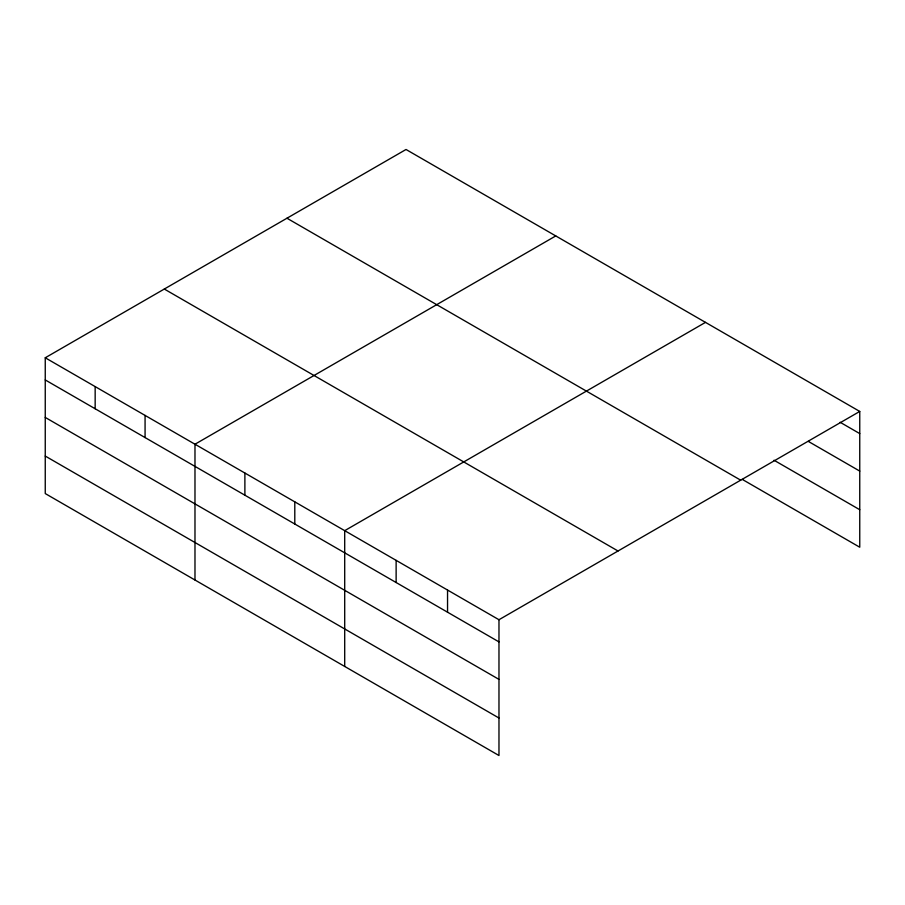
<?xml version="1.0" encoding="UTF-8"?>
<svg xmlns="http://www.w3.org/2000/svg" width="905" height="905" viewBox="0 0 905 905"><rect width="100%" height="100%" fill="white"/><g stroke="black" fill="none" stroke-linecap="round" stroke-linejoin="round"><path stroke-width="1.36" d="M498.972 679.384L498.972 619.733L45.25 357.78L45.25 493.564L498.972 755.517L498.972 679.384L45.25 417.431M742.213 479.356L859.75 547.22L859.75 411.436L406.028 149.483L45.25 357.78M555.76 235.934L194.982 444.231L194.982 580.003M705.481 322.372L344.703 530.669L344.703 666.453M498.972 619.733L859.75 411.436M840.157 422.284L859.75 433.597M808.323 441.402L859.75 471.098M774.047 460.249L859.75 509.719M286.976 218.229L740.697 480.182M164.303 289.046L618.025 550.998M45.25 379.942L498.972 641.894M45.25 456.063L498.972 718.016M447.545 590.049L447.545 612.21M396.13 560.365L396.13 582.515M294.792 501.856L294.792 524.018M244.882 473.044L244.882 495.205M145.072 415.406L145.072 437.568M95.161 386.593L95.161 408.755"/></g></svg>
